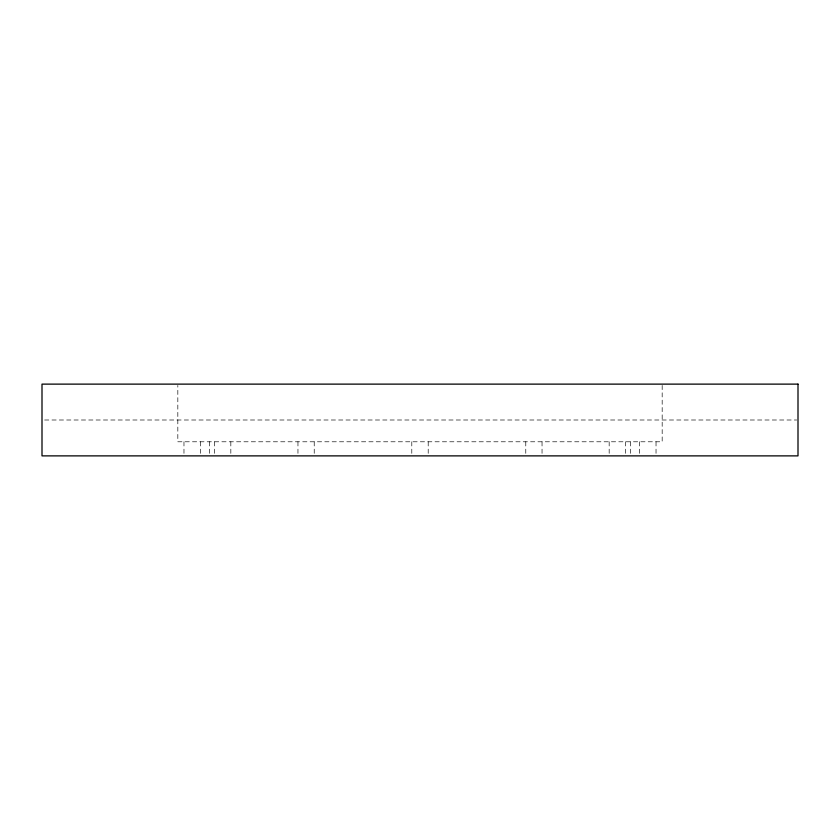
<?xml version="1.0" encoding="UTF-8"?>
<svg xmlns="http://www.w3.org/2000/svg" width="840" height="840" viewBox="0 0 840 840"><rect width="100%" height="100%" fill="white"/><g stroke="black" fill="none" stroke-linecap="round" stroke-linejoin="round"><path stroke-width="0.63" stroke-dasharray="4.2 3.15" d="M44.625 420L796.688 420M662.172 385.434L662.172 441.788L177.828 441.788L177.828 385.434M656.029 441.788L656.029 454.598M639.629 441.788L639.629 454.598M630.588 441.788L630.588 454.598M625.433 441.788L625.433 454.598M609.168 441.788L609.168 454.598M542.042 441.788L542.042 454.598M525.777 441.788L525.777 454.598M428.201 441.788L428.201 454.598M411.8 441.788L411.8 454.598M314.223 441.788L314.223 454.598M297.959 441.788L297.959 454.598M230.832 441.788L230.832 454.598M214.567 441.788L214.567 454.598M209.412 441.788L209.412 454.598M200.372 441.788L200.372 454.598M183.971 441.788L183.971 454.598"/><path stroke-width="1.26" d="M798 384.122L42 384.122L42 455.879L798 455.879L798 384.122"/></g></svg>
